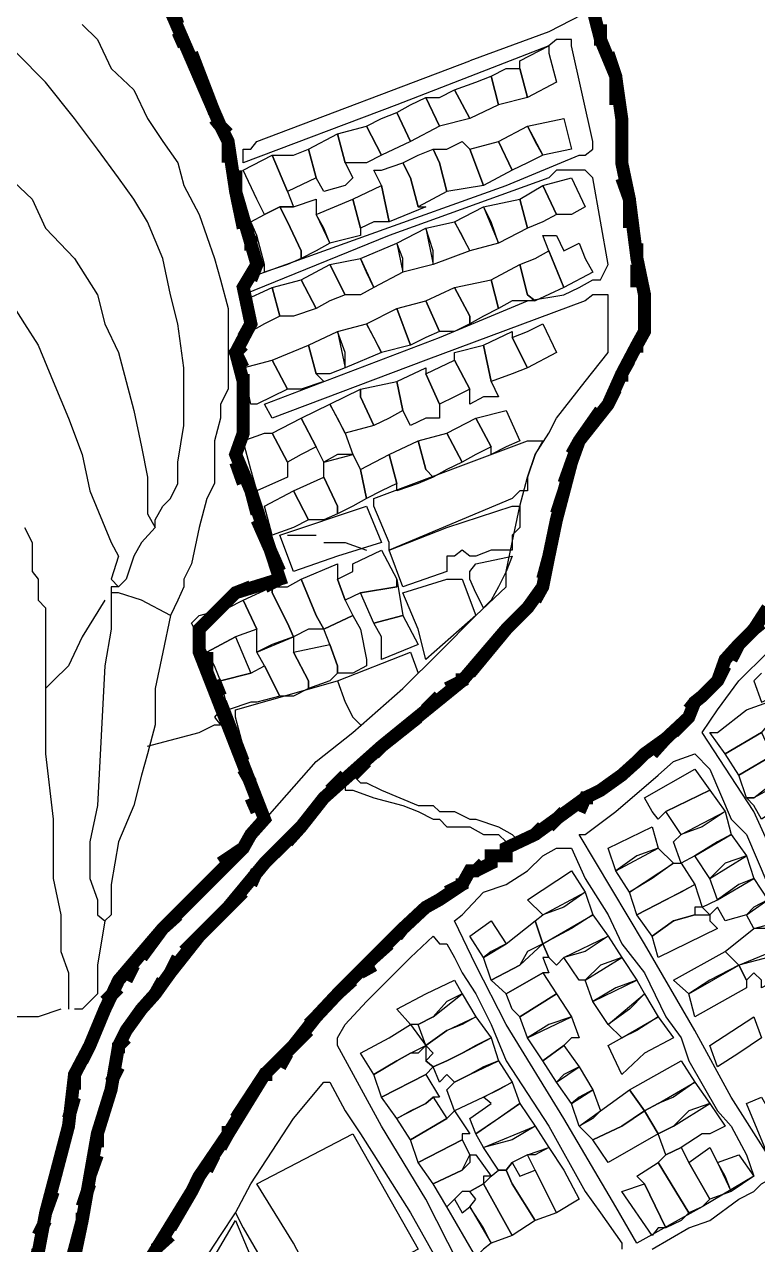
# Model space of a CAD drawing. Header units: millimetres. Extents: x -3588 to 75209, y -3737 to 38254.
# Drawn here: x 5809.5 to 5945.7, y 5231.1 to 5457.7 of the extents above; entities that cross this region are included whole.
import ezdxf

# ---------------------------------------------------------------- set-up
doc = ezdxf.new("R2010")
doc.units = ezdxf.units.MM
doc.layers.add('P', color=253, linetype='Continuous')

msp = doc.modelspace()

# ---------------------------------------------------------------- linework, layer by layer
at = {"layer": 'P'}
for points, const_width in [([(5810.944, 5223.448), (5813.473, 5236.987), (5817.714, 5253.087), (5818.834, 5262.673), (5821.667, 5268.05), (5824.483, 5274.82), (5827.028, 5280.181), (5835.222, 5289.783), (5845.944, 5300.506), (5850.169, 5304.747), (5851.594, 5307.275), (5854.122, 5310.108), (5841.991, 5341.155), (5841.991, 5345.396), (5848.761, 5352.166), (5856.955, 5354.71), (5851.594, 5371.082), (5848.761, 5377.851), (5850.169, 5381.804), (5850.169, 5391.407), (5848.761, 5396.768), (5851.594, 5402.129), (5850.169, 5408.899), (5852.714, 5413.14), (5848.761, 5426.695), (5847.353, 5436.009), (5845.944, 5438.826), (5831.269, 5472.705)], 2.417), ([(5810.944, 5223.448), (5813.473, 5236.987), (5817.714, 5253.087), (5818.834, 5262.673), (5821.667, 5268.05), (5824.483, 5274.82), (5827.028, 5280.181), (5835.222, 5289.783), (5845.944, 5300.506), (5850.169, 5304.747), (5851.594, 5307.275), (5854.122, 5310.108), (5841.991, 5341.155), (5841.991, 5345.396), (5848.761, 5352.166), (5856.955, 5354.71), (5851.594, 5371.082), (5848.761, 5377.851), (5850.169, 5381.804), (5850.169, 5391.407), (5848.761, 5396.768), (5851.594, 5402.129), (5850.169, 5408.899), (5852.714, 5413.14), (5848.761, 5426.695), (5847.353, 5436.009), (5845.944, 5438.826), (5831.269, 5472.705)], 1.2), ([(5838.038, 5457.742), (5836.63, 5461.695)], 2.417), ([(5915.096, 5460.559), (5916.521, 5454.909), (5919.337, 5448.14), (5920.458, 5440.234), (5920.458, 5432.056), (5921.882, 5425.27), (5923.29, 5414.26), (5924.699, 5407.49), (5924.699, 5403.537), (5924.699, 5400.721), (5923.29, 5398.176), (5920.458, 5392.815), (5917.929, 5387.166), (5912.568, 5380.396), (5911.143, 5376.443), (5909.735, 5371.082), (5908.327, 5365.721), (5906.918, 5358.935), (5905.782, 5353.286), (5902.966, 5349.349), (5899.013, 5345.396), (5890.819, 5335.794), (5875.871, 5323.647), (5865.133, 5314.061), (5860.908, 5308.699), (5854.122, 5301.914), (5847.353, 5293.736), (5841.991, 5288.375), (5836.63, 5281.589), (5833.797, 5277.636), (5831.269, 5274.82), (5828.436, 5270.867), (5827.028, 5268.05), (5825.62, 5259.856), (5823.075, 5251.662), (5820.258, 5235.578), (5817.714, 5223.448)], 2.417), ([(5915.096, 5460.559), (5916.521, 5454.909), (5919.337, 5448.14), (5920.458, 5440.234), (5920.458, 5432.056), (5921.882, 5425.27), (5923.29, 5414.26), (5924.699, 5407.49), (5924.699, 5403.537), (5924.699, 5400.721), (5923.29, 5398.176), (5920.458, 5392.815), (5917.929, 5387.166), (5912.568, 5380.396), (5911.143, 5376.443), (5909.735, 5371.082), (5908.327, 5365.721), (5906.918, 5358.935), (5905.782, 5353.286), (5902.966, 5349.349), (5899.013, 5345.396), (5890.819, 5335.794), (5875.871, 5323.647), (5865.133, 5314.061), (5860.908, 5308.699), (5854.122, 5301.914), (5847.353, 5293.736), (5841.991, 5288.375), (5836.63, 5281.589), (5833.797, 5277.636), (5831.269, 5274.82), (5828.436, 5270.867), (5827.028, 5268.05), (5825.62, 5259.856), (5823.075, 5251.662), (5820.258, 5235.578), (5817.714, 5223.448)], 1.2), ([(5916.521, 5457.742), (5916.521, 5454.909), (5916.521, 5453.789)], 2.417), ([(5839.159, 5453.789), (5838.038, 5456.334)], 2.417), ([(5844.808, 5441.37), (5840.583, 5452.381)], 2.417), ([(5917.929, 5452.381), (5919.337, 5448.14), (5919.337, 5442.779)], 2.417), ([(5847.353, 5437.417), (5845.944, 5438.826), (5844.808, 5440.234)], 2.417), ([(5920.458, 5440.234), (5920.458, 5437.417)], 2.417), ([(5847.353, 5432.056), (5847.353, 5436.009)], 2.417), ([(5920.458, 5434.585), (5920.458, 5432.056)], 2.417), ([(5850.169, 5419.909), (5848.761, 5426.695), (5848.761, 5430.648)], 2.417), ([(5920.458, 5429.223), (5921.882, 5425.27), (5921.882, 5419.909)], 2.417), ([(5851.594, 5415.684), (5851.594, 5418.501)], 2.417), ([(5923.29, 5417.093), (5923.29, 5414.26)], 2.417), ([(5851.594, 5410.323), (5852.714, 5413.14)], 2.417), ([(5923.29, 5413.14), (5923.29, 5408.899)], 2.417), ([(5850.169, 5399.585), (5851.594, 5402.129), (5850.169, 5408.899)], 2.417), ([(5924.699, 5407.49), (5924.699, 5403.537), (5924.699, 5400.721), (5923.29, 5398.176), (5923.29, 5396.768)], 2.417), ([(5850.169, 5393.935), (5848.761, 5396.768), (5850.169, 5398.176)], 2.417), ([(5921.882, 5395.36), (5920.458, 5392.815), (5920.458, 5391.407)], 2.417), ([(5850.169, 5389.998), (5850.169, 5391.407), (5850.169, 5392.815)], 2.417), ([(5919.337, 5389.998), (5917.929, 5387.166)], 2.417), ([(5848.761, 5377.851), (5850.169, 5381.804), (5850.169, 5387.166)], 2.417), ([(5916.521, 5386.045), (5912.568, 5380.396), (5911.143, 5377.851)], 2.417), ([(5850.169, 5372.49), (5848.761, 5376.443)], 2.417), ([(5911.143, 5376.443), (5909.735, 5372.49)], 2.417), ([(5852.714, 5366.841), (5851.594, 5371.082)], 2.417), ([(5909.735, 5371.082), (5908.327, 5366.841)], 2.417), ([(5856.955, 5356.118), (5852.714, 5365.721)], 2.417), ([(5908.327, 5365.721), (5906.918, 5358.935), (5905.782, 5354.71)], 2.417), ([(5848.761, 5352.166), (5851.594, 5353.286)], 2.417), ([(5854.122, 5353.286), (5856.955, 5354.71)], 2.417), ([(5905.782, 5353.286), (5904.374, 5350.757)], 2.417), ([(5841.991, 5342.563), (5841.991, 5345.396), (5847.353, 5350.757)], 2.417), ([(5829.845, 5223.448), (5840.583, 5240.94), (5841.991, 5243.772), (5847.353, 5251.662), (5854.122, 5262.673), (5859.483, 5268.05), (5863.724, 5273.411), (5867.677, 5277.636), (5874.447, 5284.422), (5879.808, 5289.783), (5884.049, 5293.736), (5886.594, 5295.144), (5890.819, 5297.961), (5892.243, 5300.506), (5893.363, 5300.506), (5896.196, 5301.914), (5896.196, 5303.322), (5899.013, 5303.322), (5899.013, 5304.747), (5904.374, 5307.275), (5913.688, 5314.061), (5916.521, 5315.469), (5920.458, 5318.286), (5923.29, 5320.83), (5924.699, 5322.239), (5928.651, 5325.071), (5932.892, 5329.024), (5934.013, 5331.841), (5935.421, 5332.961), (5938.254, 5335.794), (5939.662, 5339.747), (5942.207, 5342.563), (5943.615, 5343.972), (5945.023, 5345.396), (5947.568, 5349.349)], 2.417), ([(5829.845, 5223.448), (5840.583, 5240.94), (5841.991, 5243.772), (5847.353, 5251.662), (5854.122, 5262.673), (5859.483, 5268.05), (5863.724, 5273.411), (5867.677, 5277.636), (5874.447, 5284.422), (5879.808, 5289.783), (5884.049, 5293.736), (5886.594, 5295.144), (5890.819, 5297.961), (5892.243, 5300.506), (5893.363, 5300.506), (5896.196, 5301.914), (5896.196, 5303.322), (5899.013, 5303.322), (5899.013, 5304.747), (5904.374, 5307.275), (5913.688, 5314.061), (5916.521, 5315.469), (5920.458, 5318.286), (5923.29, 5320.83), (5924.699, 5322.239), (5928.651, 5325.071), (5932.892, 5329.024), (5934.013, 5331.841), (5935.421, 5332.961), (5938.254, 5335.794), (5939.662, 5339.747), (5942.207, 5342.563), (5943.615, 5343.972), (5945.023, 5345.396), (5947.568, 5349.349)], 1.2), ([(5902.966, 5349.349), (5900.133, 5346.516)], 2.417), ([(5943.615, 5343.972), (5945.023, 5345.396), (5946.432, 5346.516)], 2.417), ([(5899.013, 5345.396), (5892.243, 5337.202)], 2.417), ([(5940.782, 5339.747), (5942.207, 5342.563)], 2.417), ([(5843.4, 5337.202), (5843.4, 5341.155)], 2.417), ([(5890.819, 5337.202), (5890.819, 5335.794), (5888.002, 5334.385)], 2.417), ([(5932.892, 5330.432), (5934.013, 5331.841), (5935.421, 5332.961), (5938.254, 5335.794), (5939.662, 5338.61)], 2.417), ([(5845.944, 5332.961), (5844.808, 5335.794)], 2.417), ([(5886.594, 5332.961), (5884.049, 5330.432)], 2.417), ([(5850.169, 5320.83), (5845.944, 5331.841)], 2.417), ([(5882.641, 5329.024), (5875.871, 5323.647), (5874.447, 5322.239)], 2.417), ([(5930.06, 5326.191), (5932.892, 5329.024)], 2.417), ([(5926.107, 5322.239), (5928.651, 5325.071)], 2.417), ([(5916.521, 5315.469), (5920.458, 5318.286), (5923.29, 5320.83), (5924.699, 5322.239)], 2.417), ([(5851.594, 5316.877), (5850.169, 5319.422)], 2.417), ([(5873.039, 5320.83), (5870.494, 5318.286)], 2.417), ([(5869.086, 5318.286), (5866.269, 5315.469)], 2.417), ([(5852.714, 5311.516), (5851.594, 5314.061)], 2.417), ([(5865.133, 5314.061), (5860.908, 5308.699), (5858.363, 5305.867)], 2.417), ([(5912.568, 5311.516), (5913.688, 5314.061), (5915.096, 5314.061)], 2.417), ([(5845.944, 5301.914), (5850.169, 5304.747), (5851.594, 5307.275), (5854.122, 5310.108)], 2.417), ([(5906.918, 5308.699), (5909.735, 5311.516)], 2.417), ([(5896.196, 5303.322), (5899.013, 5303.322), (5899.013, 5304.747), (5904.374, 5307.275), (5905.782, 5308.699)], 2.417), ([(5856.955, 5304.747), (5854.122, 5301.914)], 2.417), ([(5843.4, 5297.961), (5845.944, 5300.506)], 2.417), ([(5852.714, 5300.506), (5851.594, 5297.961)], 2.417), ([(5892.243, 5300.506), (5893.363, 5300.506), (5894.772, 5301.914)], 2.417), ([(5888.002, 5296.553), (5890.819, 5297.961), (5890.819, 5299.097)], 2.417), ([(5839.159, 5293.736), (5841.991, 5296.553)], 2.417), ([(5850.169, 5296.553), (5847.353, 5293.736), (5843.4, 5289.783)], 2.417), ([(5878.688, 5288.375), (5879.808, 5289.783), (5884.049, 5293.736), (5886.594, 5295.144)], 2.417), ([(5831.269, 5284.422), (5835.222, 5289.783), (5838.038, 5292.312)], 2.417), ([(5841.991, 5288.375), (5839.159, 5285.542)], 2.417), ([(5874.447, 5284.422), (5877.28, 5286.95)], 2.417), ([(5828.436, 5280.181), (5829.845, 5282.997)], 2.417), ([(5838.038, 5284.422), (5836.63, 5281.589)], 2.417), ([(5871.918, 5281.589), (5874.447, 5282.997)], 2.417), ([(5835.222, 5280.181), (5833.797, 5277.636), (5831.269, 5274.82), (5828.436, 5270.867)], 2.417), ([(5862.316, 5271.987), (5863.724, 5273.411), (5867.677, 5277.636), (5870.494, 5280.181)], 2.417), ([(5824.483, 5276.228), (5827.028, 5278.772)], 2.417), ([(5820.258, 5265.217), (5821.667, 5268.05), (5824.483, 5274.82)], 2.417), ([(5828.436, 5269.458), (5827.028, 5268.05), (5827.028, 5266.626)], 2.417), ([(5859.483, 5268.05), (5862.316, 5270.867)], 2.417), ([(5856.955, 5264.097), (5858.363, 5266.626)], 2.417), ([(5818.834, 5259.856), (5818.834, 5262.673)], 2.417), ([(5827.028, 5264.097), (5825.62, 5261.264)], 2.417), ([(5848.761, 5254.495), (5854.122, 5262.673), (5855.547, 5262.673)], 2.417), ([(5825.62, 5259.856), (5823.075, 5251.662), (5823.075, 5249.134)], 2.417), ([(5817.714, 5254.495), (5818.834, 5258.448)], 2.417), ([(5814.897, 5242.348), (5817.714, 5253.087)], 2.417), ([(5845.944, 5249.134), (5847.353, 5251.662), (5847.353, 5253.087)], 2.417), ([(5823.075, 5247.725), (5821.667, 5243.772)], 2.417), ([(5843.4, 5244.893), (5844.808, 5247.725)], 2.417), ([(5821.667, 5242.348), (5820.258, 5238.123)], 2.417), ([(5836.63, 5234.17), (5840.583, 5240.94), (5841.991, 5243.772)], 2.417), ([(5813.473, 5236.987), (5814.897, 5240.94)], 2.417), ([(5812.064, 5232.762), (5813.473, 5235.578)], 2.417), ([(5820.258, 5236.987), (5820.258, 5235.578), (5817.714, 5225.976)], 2.417), ([(5833.797, 5230.217), (5836.63, 5232.762)], 2.417), ([(5809.52, 5220.615), (5810.944, 5223.448), (5812.064, 5230.217)], 2.417)]:
    msp.add_lwpolyline(points, dxfattribs=dict(at, const_width=const_width))
for points in [[(5915.096, 5460.559), (5906.918, 5456.334), (5892.243, 5450.972)], [(5817.714, 5223.448), (5820.258, 5235.578), (5823.075, 5251.662), (5825.62, 5259.856), (5827.028, 5268.05), (5828.436, 5270.867), (5831.269, 5274.82), (5833.797, 5277.636), (5836.63, 5281.589), (5841.991, 5288.375), (5847.353, 5293.736), (5858.363, 5305.867), (5865.133, 5314.061), (5869.086, 5316.877), (5870.494, 5318.286), (5875.871, 5323.647), (5884.049, 5330.432), (5890.819, 5335.794), (5894.772, 5341.155), (5899.013, 5345.396), (5901.557, 5346.516), (5902.966, 5349.349), (5904.374, 5350.757), (5905.782, 5353.286), (5905.782, 5356.118), (5906.918, 5358.935), (5908.327, 5365.721), (5909.735, 5371.082), (5911.143, 5376.443), (5912.568, 5380.396), (5915.096, 5384.621), (5917.929, 5387.166), (5919.337, 5389.998), (5920.458, 5392.815), (5921.882, 5395.36), (5923.29, 5398.176), (5924.699, 5400.721), (5924.699, 5403.537), (5924.699, 5407.49), (5923.29, 5414.26), (5921.882, 5425.27), (5920.458, 5432.056), (5920.458, 5440.234), (5919.337, 5448.14), (5917.929, 5452.381), (5916.521, 5457.742)], [(5820.258, 5457.742), (5823.075, 5454.909), (5825.62, 5449.548), (5829.845, 5445.595), (5832.389, 5440.234), (5835.222, 5436.009), (5838.038, 5432.056), (5839.159, 5427.815), (5841.991, 5422.454), (5844.808, 5414.26), (5845.944, 5410.323), (5847.353, 5404.946), (5847.353, 5399.585), (5847.353, 5395.36), (5847.353, 5389.998), (5845.944, 5387.166), (5845.944, 5384.621), (5844.808, 5380.396), (5844.808, 5376.443), (5844.808, 5372.49), (5843.4, 5369.674), (5841.991, 5364.296), (5840.583, 5357.527), (5839.159, 5354.71), (5839.159, 5353.286), (5838.038, 5350.757), (5836.63, 5347.925)], [(5810.944, 5223.448), (5813.473, 5236.987), (5817.714, 5253.087), (5818.834, 5262.673), (5821.667, 5268.05), (5824.483, 5274.82), (5827.028, 5280.181), (5835.222, 5289.783), (5845.944, 5300.506), (5855.547, 5311.516), (5863.724, 5320.83), (5870.494, 5326.191), (5879.808, 5334.385), (5886.594, 5341.155), (5893.363, 5347.925), (5899.013, 5353.286), (5899.013, 5356.118), (5900.133, 5361.48), (5901.557, 5368.249), (5902.966, 5373.61), (5904.374, 5377.851), (5906.918, 5381.804), (5908.327, 5384.621), (5913.688, 5391.407), (5917.929, 5396.768), (5917.929, 5402.129), (5917.929, 5406.37), (5917.929, 5407.49), (5916.521, 5407.49), (5915.096, 5407.49), (5913.688, 5406.37), (5884.049, 5395.36), (5855.547, 5384.621), (5854.122, 5387.166), (5886.594, 5399.585), (5902.966, 5406.37), (5909.735, 5407.49), (5912.568, 5408.899), (5915.096, 5410.323), (5916.521, 5410.323), (5917.929, 5413.14), (5915.096, 5429.223), (5913.688, 5430.648), (5912.568, 5430.648), (5911.143, 5430.648), (5908.327, 5430.648), (5906.918, 5429.223), (5877.28, 5418.501), (5850.169, 5407.49), (5850.169, 5410.323), (5873.039, 5418.501), (5899.013, 5427.815), (5912.568, 5433.464), (5913.688, 5433.464), (5915.096, 5434.585), (5915.096, 5436.009), (5911.143, 5453.789), (5911.143, 5454.909), (5908.327, 5454.909), (5906.918, 5453.789), (5878.688, 5442.779), (5850.169, 5432.056), (5850.169, 5434.585), (5851.594, 5434.585), (5852.714, 5436.009), (5892.243, 5450.972)], [(5901.557, 5450.972), (5906.918, 5453.789), (5906.918, 5452.381), (5908.327, 5447.02), (5902.966, 5444.187), (5901.557, 5449.548), (5901.557, 5450.972)], [(5833.797, 5364.296), (5833.797, 5365.721), (5835.222, 5368.249), (5836.63, 5369.674), (5838.038, 5372.49), (5838.038, 5376.443), (5839.159, 5383.213), (5839.159, 5386.045), (5839.159, 5389.998), (5839.159, 5393.935), (5838.038, 5402.129), (5836.63, 5407.49), (5835.222, 5414.26), (5832.389, 5421.045), (5829.845, 5425.27), (5827.028, 5429.223), (5823.075, 5434.585), (5818.834, 5440.234), (5813.473, 5447.02), (5808.112, 5452.381)], [(5899.013, 5449.548), (5901.557, 5449.548), (5902.966, 5444.187), (5897.604, 5442.779), (5896.196, 5448.14), (5899.013, 5449.548)], [(5893.363, 5447.02), (5896.196, 5448.14), (5897.604, 5442.779), (5892.243, 5440.234), (5889.41, 5445.595), (5893.363, 5447.02)], [(5886.594, 5444.187), (5889.41, 5445.595), (5892.243, 5440.234), (5886.594, 5438.826), (5884.049, 5444.187), (5886.594, 5444.187)], [(5881.232, 5442.779), (5884.049, 5444.187), (5886.594, 5438.826), (5881.232, 5436.009), (5878.688, 5441.37), (5881.232, 5442.779)], [(5875.871, 5440.234), (5878.688, 5441.37), (5881.232, 5436.009), (5875.871, 5433.464), (5873.039, 5438.826), (5875.871, 5440.234)], [(5904.374, 5436.009), (5902.966, 5438.826), (5909.735, 5440.234), (5911.143, 5434.585), (5905.782, 5433.464), (5904.374, 5436.009)], [(5873.039, 5432.056), (5869.086, 5432.056), (5867.677, 5437.417), (5873.039, 5438.826), (5875.871, 5433.464), (5873.039, 5432.056)], [(5902.966, 5432.056), (5900.133, 5430.648), (5897.604, 5436.009), (5902.966, 5438.826), (5905.782, 5433.464), (5902.966, 5432.056)], [(5863.724, 5429.223), (5862.316, 5434.585), (5867.677, 5437.417), (5869.086, 5432.056), (5870.494, 5429.223), (5869.086, 5427.815), (5865.133, 5426.695), (5863.724, 5429.223)], [(5886.594, 5432.056), (5885.457, 5434.585), (5888.002, 5434.585), (5890.819, 5436.009), (5892.243, 5434.585), (5894.772, 5427.815), (5888.002, 5426.695), (5886.594, 5432.056)], [(5894.772, 5427.815), (5892.243, 5434.585), (5897.604, 5436.009), (5900.133, 5430.648), (5894.772, 5427.815)], [(5852.714, 5425.27), (5850.169, 5430.648), (5855.547, 5433.464), (5858.363, 5426.695), (5859.483, 5423.862), (5856.955, 5423.862), (5854.122, 5422.454), (5852.714, 5425.27)], [(5859.483, 5433.464), (5862.316, 5434.585), (5863.724, 5429.223), (5858.363, 5426.695), (5855.547, 5433.464), (5859.483, 5433.464)], [(5886.594, 5432.056), (5888.002, 5426.695), (5882.641, 5423.862), (5881.232, 5429.223), (5879.808, 5432.056), (5882.641, 5433.464), (5885.457, 5434.585), (5886.594, 5432.056)], [(5875.871, 5427.815), (5874.447, 5430.648), (5875.871, 5430.648), (5879.808, 5432.056), (5881.232, 5429.223), (5882.641, 5423.862), (5884.049, 5423.862), (5877.28, 5421.045), (5875.871, 5427.815)], [(5805.295, 5430.648), (5810.944, 5425.27), (5813.473, 5419.909), (5818.834, 5414.26), (5823.075, 5407.49), (5824.483, 5402.129), (5827.028, 5396.768), (5829.845, 5386.045), (5831.269, 5379.26), (5832.389, 5373.61), (5832.389, 5369.674), (5832.389, 5366.841), (5833.797, 5364.296)], [(5911.143, 5422.454), (5908.327, 5422.454), (5905.782, 5427.815), (5911.143, 5429.223), (5913.688, 5423.862), (5911.143, 5422.454)], [(5874.447, 5421.045), (5871.918, 5419.909), (5870.494, 5425.27), (5875.871, 5427.815), (5877.28, 5421.045), (5874.447, 5421.045)], [(5905.782, 5421.045), (5902.966, 5419.909), (5901.557, 5425.27), (5905.782, 5427.815), (5908.327, 5422.454), (5905.782, 5421.045)], [(5863.724, 5415.684), (5860.908, 5414.26), (5860.908, 5415.684), (5858.363, 5421.045), (5856.955, 5423.862), (5859.483, 5423.862), (5863.724, 5425.27), (5863.724, 5422.454), (5866.269, 5417.093), (5863.724, 5415.684)], [(5865.133, 5419.909), (5863.724, 5422.454), (5870.494, 5425.27), (5871.918, 5419.909), (5871.918, 5418.501), (5866.269, 5417.093), (5865.133, 5419.909)], [(5896.196, 5421.045), (5894.772, 5423.862), (5901.557, 5425.27), (5902.966, 5419.909), (5897.604, 5417.093), (5896.196, 5421.045)], [(5858.363, 5413.14), (5854.122, 5411.731), (5854.122, 5413.14), (5852.714, 5418.501), (5851.594, 5421.045), (5854.122, 5422.454), (5856.955, 5423.862), (5858.363, 5421.045), (5860.908, 5415.684), (5860.908, 5414.26), (5858.363, 5413.14)], [(5890.819, 5418.501), (5889.41, 5421.045), (5894.772, 5423.862), (5897.604, 5417.093), (5892.243, 5415.684), (5890.819, 5418.501)], [(5797.389, 5419.909), (5805.295, 5408.899), (5809.52, 5402.129), (5812.064, 5398.176), (5814.897, 5391.407), (5817.714, 5384.621), (5820.258, 5377.851), (5821.667, 5371.082), (5825.62, 5361.48), (5827.028, 5358.935), (5825.62, 5354.71), (5827.028, 5353.286)], [(5879.808, 5414.26), (5878.688, 5417.093), (5884.049, 5419.909), (5885.457, 5413.14), (5879.808, 5411.731), (5879.808, 5414.26)], [(5885.457, 5415.684), (5884.049, 5419.909), (5889.41, 5421.045), (5892.243, 5415.684), (5885.457, 5413.14), (5885.457, 5415.684)], [(5913.688, 5414.26), (5915.096, 5411.731), (5909.735, 5408.899), (5906.918, 5415.684), (5905.782, 5418.501), (5908.327, 5418.501), (5909.735, 5415.684), (5912.568, 5417.093), (5913.688, 5414.26)], [(5873.039, 5411.731), (5871.918, 5414.26), (5878.688, 5417.093), (5879.808, 5411.731), (5874.447, 5408.899), (5873.039, 5411.731)], [(5904.374, 5414.26), (5906.918, 5415.684), (5909.735, 5408.899), (5904.374, 5406.37), (5902.966, 5407.49), (5901.557, 5413.14), (5904.374, 5414.26)], [(5866.269, 5406.37), (5863.724, 5404.946), (5860.908, 5410.323), (5866.269, 5413.14), (5869.086, 5407.49), (5866.269, 5406.37)], [(5871.918, 5407.49), (5869.086, 5407.49), (5866.269, 5413.14), (5871.918, 5414.26), (5874.447, 5408.899), (5871.918, 5407.49)], [(5900.133, 5406.37), (5897.604, 5404.946), (5896.196, 5410.323), (5901.557, 5413.14), (5902.966, 5407.49), (5904.374, 5406.37), (5900.133, 5406.37)], [(5854.122, 5402.129), (5851.594, 5400.721), (5850.169, 5406.37), (5855.547, 5408.899), (5856.955, 5403.537), (5854.122, 5402.129)], [(5859.483, 5403.537), (5856.955, 5403.537), (5855.547, 5408.899), (5860.908, 5410.323), (5863.724, 5404.946), (5859.483, 5403.537)], [(5889.41, 5400.721), (5886.594, 5400.721), (5884.049, 5406.37), (5889.41, 5408.899), (5892.243, 5403.537), (5892.243, 5402.129), (5889.41, 5400.721)], [(5894.772, 5403.537), (5892.243, 5402.129), (5892.243, 5403.537), (5889.41, 5408.899), (5896.196, 5410.323), (5897.604, 5404.946), (5894.772, 5403.537)], [(5884.049, 5399.585), (5881.232, 5398.176), (5878.688, 5404.946), (5884.049, 5406.37), (5886.594, 5400.721), (5884.049, 5399.585)], [(5874.447, 5399.585), (5873.039, 5402.129), (5878.688, 5404.946), (5881.232, 5398.176), (5875.871, 5396.768), (5874.447, 5399.585)], [(5869.086, 5396.768), (5867.677, 5400.721), (5873.039, 5402.129), (5875.871, 5396.768), (5869.086, 5393.935), (5869.086, 5396.768)], [(5902.966, 5400.721), (5905.782, 5402.129), (5908.327, 5396.768), (5902.966, 5393.935), (5900.133, 5399.585), (5902.966, 5400.721)], [(5866.269, 5392.815), (5863.724, 5392.815), (5862.316, 5398.176), (5867.677, 5400.721), (5869.086, 5393.935), (5866.269, 5392.815)], [(5900.133, 5392.815), (5896.196, 5391.407), (5894.772, 5398.176), (5900.133, 5400.721), (5900.133, 5399.585), (5902.966, 5393.935), (5900.133, 5392.815)], [(5860.908, 5389.998), (5858.363, 5389.998), (5855.547, 5395.36), (5862.316, 5398.176), (5863.724, 5392.815), (5865.133, 5391.407), (5860.908, 5389.998)], [(5894.772, 5388.574), (5892.243, 5387.166), (5892.243, 5389.998), (5889.41, 5395.36), (5889.41, 5396.768), (5894.772, 5398.176), (5896.196, 5391.407), (5897.604, 5388.574), (5894.772, 5388.574)], [(5851.594, 5387.166), (5850.169, 5393.935), (5855.547, 5395.36), (5858.363, 5389.998), (5852.714, 5387.166), (5851.594, 5387.166)], [(5889.41, 5388.574), (5886.594, 5387.166), (5884.049, 5392.815), (5889.41, 5395.36), (5892.243, 5389.998), (5889.41, 5388.574)], [(5884.049, 5384.621), (5881.232, 5383.213), (5879.808, 5386.045), (5878.688, 5391.407), (5884.049, 5393.935), (5884.049, 5392.815), (5886.594, 5387.166), (5886.594, 5384.621), (5884.049, 5384.621)], [(5877.28, 5384.621), (5874.447, 5383.213), (5871.918, 5388.574), (5871.918, 5389.998), (5878.688, 5391.407), (5879.808, 5386.045), (5877.28, 5384.621)], [(5867.677, 5384.621), (5866.269, 5387.166), (5871.918, 5389.998), (5871.918, 5388.574), (5874.447, 5383.213), (5869.086, 5381.804), (5867.677, 5384.621)], [(5867.677, 5377.851), (5865.133, 5376.443), (5863.724, 5379.26), (5860.908, 5384.621), (5866.269, 5387.166), (5869.086, 5381.804), (5870.494, 5377.851), (5867.677, 5377.851)], [(5899.013, 5379.26), (5896.196, 5377.851), (5896.196, 5379.26), (5893.363, 5384.621), (5899.013, 5386.045), (5901.557, 5380.396), (5899.013, 5379.26)], [(5860.908, 5377.851), (5858.363, 5376.443), (5855.547, 5381.804), (5860.908, 5384.621), (5863.724, 5379.26), (5860.908, 5377.851)], [(5893.363, 5377.851), (5890.819, 5376.443), (5888.002, 5381.804), (5893.363, 5384.621), (5896.196, 5379.26), (5893.363, 5377.851)], [(5858.363, 5376.443), (5858.363, 5373.61), (5852.714, 5371.082), (5851.594, 5375.035), (5850.169, 5380.396), (5854.122, 5381.804), (5855.547, 5381.804), (5858.363, 5376.443)], [(5888.002, 5375.035), (5885.457, 5373.61), (5884.049, 5375.035), (5882.641, 5380.396), (5888.002, 5381.804), (5890.819, 5376.443), (5888.002, 5375.035)], [(5901.557, 5371.082), (5900.133, 5369.674), (5877.28, 5360.071), (5877.28, 5361.48), (5874.447, 5368.249), (5874.447, 5369.674), (5902.966, 5380.396), (5905.782, 5380.396), (5904.374, 5377.851), (5902.966, 5373.61), (5902.966, 5371.082), (5901.557, 5371.082)], [(5882.641, 5372.49), (5878.688, 5371.082), (5878.688, 5372.49), (5877.28, 5377.851), (5882.641, 5380.396), (5884.049, 5375.035), (5885.457, 5373.61), (5882.641, 5372.49)], [(5870.494, 5368.249), (5867.677, 5366.841), (5867.677, 5368.249), (5865.133, 5373.61), (5865.133, 5376.443), (5870.494, 5377.851), (5871.918, 5375.035), (5873.039, 5369.674), (5870.494, 5368.249)], [(5875.871, 5371.082), (5873.039, 5369.674), (5871.918, 5375.035), (5877.28, 5377.851), (5878.688, 5372.49), (5875.871, 5371.082)], [(5865.133, 5365.721), (5862.316, 5365.721), (5859.483, 5371.082), (5865.133, 5373.61), (5867.677, 5368.249), (5867.677, 5366.841), (5865.133, 5365.721)], [(5859.483, 5364.296), (5855.547, 5362.888), (5854.122, 5368.249), (5859.483, 5371.082), (5862.316, 5365.721), (5859.483, 5364.296)], [(5867.677, 5358.935), (5859.483, 5356.118), (5856.955, 5362.888), (5873.039, 5368.249), (5875.871, 5361.48), (5867.677, 5358.935)], [(5896.196, 5360.071), (5893.363, 5358.935), (5892.243, 5358.935), (5890.819, 5360.071), (5889.41, 5358.935), (5888.002, 5358.935), (5888.002, 5357.527), (5888.002, 5356.118), (5879.808, 5353.286), (5877.28, 5360.071), (5888.002, 5364.296), (5900.133, 5368.249), (5901.557, 5368.249), (5901.557, 5366.841), (5901.557, 5364.296), (5900.133, 5362.888), (5900.133, 5360.071), (5896.196, 5360.071)], [(5809.52, 5364.296), (5810.944, 5361.48), (5810.944, 5360.071), (5810.944, 5358.935), (5810.944, 5357.527), (5810.944, 5356.118), (5812.064, 5354.71), (5812.064, 5353.286), (5812.064, 5350.757), (5813.473, 5349.349), (5813.473, 5347.925), (5813.473, 5346.516), (5813.473, 5343.972), (5813.473, 5342.563), (5813.473, 5341.155), (5813.473, 5338.61), (5813.473, 5337.202), (5813.473, 5335.794), (5813.473, 5334.385)], [(5833.797, 5364.296), (5831.269, 5361.48), (5829.845, 5358.935), (5828.436, 5354.71), (5827.028, 5353.286)], [(5858.363, 5362.888), (5860.908, 5362.888), (5863.724, 5362.888)], [(5865.133, 5361.48), (5866.269, 5361.48), (5869.086, 5361.48), (5873.039, 5360.071)], [(5870.494, 5356.118), (5870.494, 5357.527), (5875.871, 5360.071), (5878.688, 5354.71), (5878.688, 5353.286), (5871.918, 5352.166), (5869.086, 5350.757), (5867.677, 5354.71), (5870.494, 5356.118)], [(5893.363, 5352.166), (5892.243, 5354.71), (5892.243, 5356.118), (5893.363, 5357.527), (5900.133, 5358.935), (5899.013, 5356.118), (5897.604, 5353.286), (5896.196, 5350.757), (5894.772, 5349.349), (5893.363, 5352.166)], [(5863.724, 5347.925), (5860.908, 5354.71), (5867.677, 5357.527), (5867.677, 5356.118), (5867.677, 5354.71), (5869.086, 5350.757), (5870.494, 5347.925), (5865.133, 5345.396), (5863.724, 5347.925)], [(5862.316, 5345.396), (5859.483, 5343.972), (5858.363, 5346.516), (5855.547, 5352.166), (5855.547, 5353.286), (5858.363, 5353.286), (5860.908, 5354.71), (5863.724, 5347.925), (5865.133, 5345.396), (5862.316, 5345.396)], [(5878.688, 5354.71), (5879.808, 5347.925), (5874.447, 5346.516), (5871.918, 5352.166), (5878.688, 5353.286), (5878.688, 5354.71)], [(5882.641, 5345.396), (5879.808, 5352.166), (5888.002, 5354.71), (5889.41, 5354.71), (5890.819, 5354.71), (5893.363, 5347.925), (5884.049, 5339.747), (5882.641, 5345.396)], [(5825.62, 5352.166), (5825.62, 5345.396), (5824.483, 5338.61), (5823.075, 5312.636), (5821.667, 5305.867), (5821.667, 5299.097), (5823.075, 5295.144), (5823.075, 5292.312), (5824.483, 5291.191)], [(5827.028, 5353.286), (5825.62, 5353.286), (5825.62, 5352.166)], [(5836.63, 5347.925), (5831.269, 5350.757), (5827.028, 5352.166), (5825.62, 5352.166)], [(5855.547, 5342.563), (5852.714, 5341.155), (5852.714, 5343.972), (5852.714, 5345.396), (5850.169, 5350.757), (5855.547, 5353.286), (5855.547, 5352.166), (5858.363, 5346.516), (5859.483, 5343.972), (5855.547, 5342.563)], [(5824.483, 5350.757), (5820.258, 5343.972), (5817.714, 5338.61), (5814.897, 5335.794), (5813.473, 5334.385)], [(5841.991, 5347.925), (5847.353, 5349.349), (5850.169, 5350.757), (5852.714, 5345.396), (5848.761, 5343.972), (5843.4, 5341.155), (5840.583, 5346.516), (5841.991, 5347.925)], [(5947.568, 5349.349), (5945.023, 5345.396), (5943.615, 5343.972)], [(5836.63, 5347.925), (5835.222, 5341.155), (5833.797, 5334.385), (5833.797, 5327.6), (5832.389, 5322.239), (5831.269, 5318.286), (5829.845, 5312.636), (5827.028, 5305.867), (5825.62, 5297.961), (5825.62, 5292.312), (5824.483, 5291.191)], [(5870.494, 5337.202), (5867.677, 5337.202), (5867.677, 5338.61), (5866.269, 5342.563), (5865.133, 5345.396), (5870.494, 5347.925), (5871.918, 5345.396), (5873.039, 5339.747), (5873.039, 5338.61), (5870.494, 5337.202)], [(5875.871, 5343.972), (5874.447, 5346.516), (5879.808, 5347.925), (5882.641, 5342.563), (5875.871, 5339.747), (5875.871, 5343.972)], [(5844.808, 5338.61), (5843.4, 5341.155), (5848.761, 5343.972), (5851.594, 5337.202), (5845.944, 5335.794), (5844.808, 5338.61)], [(5859.483, 5332.961), (5856.955, 5332.961), (5854.122, 5338.61), (5852.714, 5341.155), (5859.483, 5343.972), (5859.483, 5341.155), (5862.316, 5335.794), (5862.316, 5334.385), (5859.483, 5332.961)], [(5866.269, 5335.794), (5862.316, 5334.385), (5862.316, 5335.794), (5859.483, 5341.155), (5866.269, 5342.563), (5867.677, 5338.61), (5867.677, 5337.202), (5866.269, 5335.794)], [(5943.615, 5343.972), (5942.207, 5342.563), (5939.662, 5339.747)], [(5841.991, 5341.155), (5845.944, 5330.432), (5844.808, 5329.024), (5845.944, 5327.6)], [(5867.677, 5335.794), (5881.232, 5341.155), (5882.641, 5337.202)], [(5951.793, 5296.553), (5945.023, 5311.516), (5935.421, 5326.191), (5938.254, 5330.432), (5942.207, 5335.794), (5947.568, 5341.155)], [(5847.353, 5330.432), (5845.944, 5335.794), (5851.594, 5337.202), (5854.122, 5338.61), (5856.955, 5332.961), (5852.714, 5331.841), (5851.594, 5331.841), (5847.353, 5330.432)], [(5939.662, 5339.747), (5938.254, 5335.794), (5935.421, 5332.961)], [(5854.122, 5310.108), (5851.594, 5318.286), (5850.169, 5323.647), (5848.761, 5329.024), (5848.761, 5330.432), (5867.677, 5335.794)], [(5867.677, 5335.794), (5869.086, 5331.841), (5870.494, 5329.024), (5871.918, 5327.6)], [(5946.432, 5337.202), (5945.023, 5335.794), (5946.432, 5331.841), (5948.976, 5332.961)], [(5813.473, 5334.385), (5813.473, 5332.961), (5813.473, 5331.841), (5813.473, 5322.239), (5814.897, 5310.108), (5814.897, 5299.097), (5816.305, 5292.312), (5816.305, 5285.542), (5817.714, 5281.589), (5817.714, 5277.636), (5817.714, 5276.228), (5817.714, 5274.82)], [(5935.421, 5332.961), (5934.013, 5331.841), (5932.892, 5329.024), (5928.651, 5325.071), (5924.699, 5322.239)], [(5947.568, 5327.6), (5946.432, 5326.191), (5939.662, 5322.239), (5936.845, 5326.191), (5938.254, 5326.191), (5943.615, 5330.432), (5947.568, 5331.841), (5948.976, 5327.6), (5947.568, 5327.6)], [(5845.944, 5327.6), (5847.353, 5329.024), (5848.761, 5323.647), (5850.169, 5318.286), (5852.714, 5312.636), (5854.122, 5310.108)], [(5832.389, 5323.647), (5841.991, 5326.191), (5844.808, 5327.6), (5845.944, 5327.6)], [(5951.793, 5325.071), (5951.793, 5323.647), (5948.976, 5322.239), (5942.207, 5318.286), (5939.662, 5322.239), (5946.432, 5326.191), (5947.568, 5323.647), (5950.385, 5326.191), (5951.793, 5325.071)], [(5924.699, 5322.239), (5923.29, 5320.83), (5920.458, 5318.286), (5916.521, 5315.469)], [(5930.06, 5320.83), (5934.013, 5322.239), (5936.845, 5319.422), (5940.782, 5310.108), (5943.615, 5307.275), (5947.568, 5297.961)], [(5947.568, 5315.469), (5945.023, 5314.061), (5943.615, 5314.061), (5942.207, 5318.286), (5948.976, 5322.239), (5950.385, 5318.286), (5947.568, 5315.469)], [(5947.568, 5247.725), (5940.782, 5258.448), (5934.013, 5270.867), (5924.699, 5286.95), (5912.568, 5307.275), (5913.688, 5307.275), (5919.337, 5311.516), (5927.243, 5318.286), (5930.06, 5320.83)], [(5870.494, 5318.286), (5871.918, 5316.877), (5873.039, 5316.877), (5875.871, 5315.469), (5882.641, 5312.636), (5885.457, 5312.636), (5886.594, 5311.516), (5889.41, 5311.516), (5892.243, 5310.108), (5893.363, 5310.108), (5897.604, 5308.699), (5900.133, 5307.275), (5901.557, 5305.867)], [(5926.107, 5311.516), (5924.699, 5314.061), (5934.013, 5319.422), (5936.845, 5315.469), (5928.651, 5311.516), (5927.243, 5310.108), (5926.107, 5311.516)], [(5950.385, 5312.636), (5946.432, 5310.108), (5945.023, 5312.636), (5943.615, 5314.061), (5945.023, 5314.061), (5950.385, 5318.286), (5951.793, 5318.286), (5954.337, 5315.469), (5950.385, 5312.636)], [(5869.086, 5316.877), (5869.086, 5315.469), (5870.494, 5315.469), (5874.447, 5314.061), (5879.808, 5312.636), (5882.641, 5311.516), (5885.457, 5310.108), (5886.594, 5310.108), (5888.002, 5308.699), (5892.243, 5308.699), (5894.772, 5307.275), (5897.604, 5307.275), (5899.013, 5305.867), (5900.133, 5304.747)], [(5916.521, 5315.469), (5913.688, 5314.061), (5904.374, 5307.275), (5899.013, 5304.747), (5899.013, 5303.322)], [(5917.929, 5315.469), (5916.521, 5315.469)], [(5935.421, 5308.699), (5931.468, 5307.275), (5928.651, 5311.516), (5936.845, 5315.469), (5939.662, 5311.516), (5935.421, 5308.699)], [(5938.254, 5305.867), (5934.013, 5303.322), (5931.468, 5301.914), (5930.06, 5305.867), (5931.468, 5307.275), (5939.662, 5311.516), (5940.782, 5307.275), (5938.254, 5305.867)], [(5923.29, 5303.322), (5919.337, 5300.506), (5917.929, 5304.747), (5926.107, 5308.699), (5927.243, 5304.747), (5923.29, 5303.322)], [(5939.662, 5301.914), (5936.845, 5299.097), (5934.013, 5303.322), (5940.782, 5307.275), (5943.615, 5303.322), (5939.662, 5301.914)], [(5905.782, 5303.322), (5908.327, 5304.747), (5909.735, 5304.747), (5911.143, 5304.747), (5913.688, 5299.097), (5917.929, 5292.312), (5920.458, 5286.95), (5924.699, 5281.589), (5928.651, 5273.411), (5931.468, 5269.458), (5932.892, 5265.217), (5938.254, 5255.903), (5940.782, 5253.087), (5943.615, 5247.725), (5945.023, 5243.772), (5935.421, 5238.123), (5923.29, 5231.337), (5919.337, 5238.123), (5909.735, 5254.495), (5899.013, 5271.987), (5893.363, 5282.997), (5889.41, 5291.191), (5890.819, 5292.312), (5894.772, 5296.553), (5899.013, 5297.961), (5902.966, 5300.506), (5905.782, 5303.322)], [(5926.107, 5299.097), (5921.882, 5296.553), (5919.337, 5300.506), (5927.243, 5304.747), (5930.06, 5301.914), (5926.107, 5299.097)], [(5896.196, 5301.914), (5893.363, 5300.506), (5892.243, 5300.506)], [(5899.013, 5303.322), (5896.196, 5303.322)], [(5896.196, 5303.322), (5896.196, 5301.914)], [(5931.468, 5296.553), (5928.651, 5295.144), (5923.29, 5292.312), (5921.882, 5296.553), (5930.06, 5301.914), (5931.468, 5301.914), (5934.013, 5297.961), (5931.468, 5296.553)], [(5942.207, 5297.961), (5938.254, 5295.144), (5936.845, 5299.097), (5943.615, 5303.322), (5945.023, 5299.097), (5942.207, 5297.961)], [(5892.243, 5300.506), (5890.819, 5297.961), (5886.594, 5295.144)], [(5909.735, 5293.736), (5905.782, 5292.312), (5902.966, 5295.144), (5911.143, 5300.506), (5913.688, 5296.553), (5909.735, 5293.736)], [(5934.013, 5293.736), (5934.013, 5292.312), (5930.06, 5291.191), (5926.107, 5288.375), (5923.29, 5292.312), (5928.651, 5295.144), (5934.013, 5297.961), (5935.421, 5293.736), (5934.013, 5293.736)], [(5945.023, 5293.736), (5943.615, 5292.312), (5939.662, 5291.191), (5938.254, 5293.736), (5936.845, 5292.312), (5935.421, 5293.736), (5938.254, 5295.144), (5945.023, 5299.097), (5947.568, 5295.144), (5945.023, 5293.736)], [(5886.594, 5295.144), (5884.049, 5293.736), (5879.808, 5289.783), (5874.447, 5284.422), (5867.677, 5277.636), (5863.724, 5273.411), (5859.483, 5268.05), (5854.122, 5262.673), (5847.353, 5251.662), (5840.583, 5240.94), (5829.845, 5223.448), (5827.028, 5217.798), (5820.258, 5207.076)], [(5911.143, 5289.783), (5905.782, 5286.95), (5904.374, 5291.191), (5905.782, 5292.312), (5913.688, 5296.553), (5915.096, 5292.312), (5911.143, 5289.783)], [(5947.568, 5289.783), (5945.023, 5289.783), (5943.615, 5292.312), (5947.568, 5295.144), (5950.385, 5291.191), (5947.568, 5289.783)], [(5824.483, 5291.191), (5823.075, 5282.997), (5823.075, 5277.636), (5820.258, 5274.82), (5818.834, 5274.82)], [(5896.196, 5285.542), (5894.772, 5284.422), (5892.243, 5288.375), (5896.196, 5291.191), (5899.013, 5286.95), (5896.196, 5285.542)], [(5902.966, 5285.542), (5901.557, 5282.997), (5896.196, 5280.181), (5894.772, 5284.422), (5899.013, 5286.95), (5904.374, 5291.191), (5905.782, 5286.95), (5902.966, 5285.542)], [(5913.688, 5285.542), (5909.735, 5284.422), (5908.327, 5282.997), (5906.918, 5284.422), (5905.782, 5286.95), (5915.096, 5292.312), (5917.929, 5288.375), (5913.688, 5285.542)], [(5936.845, 5291.191), (5938.254, 5289.783), (5927.243, 5284.422), (5926.107, 5288.375), (5930.06, 5291.191), (5934.013, 5292.312), (5936.845, 5292.312), (5936.845, 5291.191)], [(5947.568, 5284.422), (5942.207, 5282.997), (5939.662, 5285.542), (5945.023, 5289.783), (5950.385, 5291.191), (5951.793, 5286.95), (5947.568, 5284.422)], [(5892.243, 5223.448), (5884.049, 5239.531), (5875.871, 5253.087), (5867.677, 5268.05), (5867.677, 5269.458), (5869.086, 5271.987), (5873.039, 5276.228), (5881.232, 5284.422), (5885.457, 5288.375), (5886.594, 5286.95), (5888.002, 5286.95), (5889.41, 5284.422), (5890.819, 5281.589)], [(5916.521, 5282.997), (5913.688, 5280.181), (5912.568, 5280.181), (5909.735, 5284.422), (5917.929, 5288.375), (5920.458, 5284.422), (5916.521, 5282.997)], [(5906.918, 5284.422), (5905.782, 5284.422), (5906.918, 5281.589), (5905.782, 5281.589), (5899.013, 5277.636), (5896.196, 5280.181), (5901.557, 5282.997), (5905.782, 5286.95), (5906.918, 5284.422)], [(5946.432, 5280.181), (5945.023, 5281.589), (5943.615, 5280.181), (5942.207, 5282.997), (5951.793, 5286.95), (5954.337, 5282.997), (5946.432, 5278.772), (5946.432, 5280.181)], [(5919.337, 5278.772), (5915.096, 5276.228), (5913.688, 5280.181), (5920.458, 5284.422), (5923.29, 5280.181), (5919.337, 5278.772)], [(5936.845, 5280.181), (5932.892, 5277.636), (5930.06, 5280.181), (5939.662, 5285.542), (5942.207, 5282.997), (5936.845, 5280.181)], [(5890.819, 5281.589), (5893.363, 5277.636), (5896.196, 5271.987), (5899.013, 5265.217), (5906.918, 5253.087), (5913.688, 5240.94), (5916.521, 5236.987), (5920.458, 5231.337), (5920.458, 5230.217)], [(5900.133, 5274.82), (5899.013, 5277.636), (5905.782, 5281.589), (5908.327, 5277.636), (5901.557, 5273.411), (5900.133, 5274.82)], [(5943.615, 5280.181), (5943.615, 5278.772), (5934.013, 5273.411), (5932.892, 5277.636), (5942.207, 5282.997), (5943.615, 5280.181)], [(5888.002, 5276.228), (5885.457, 5273.411), (5882.641, 5271.987), (5881.232, 5271.987), (5878.688, 5274.82), (5884.049, 5277.636), (5889.41, 5280.181), (5890.819, 5277.636), (5888.002, 5276.228)], [(5921.882, 5274.82), (5917.929, 5271.987), (5915.096, 5276.228), (5923.29, 5280.181), (5924.699, 5277.636), (5921.882, 5274.82)], [(5890.819, 5271.987), (5888.002, 5270.867), (5884.049, 5268.05), (5882.641, 5271.987), (5885.457, 5273.411), (5890.819, 5277.636), (5893.363, 5273.411), (5890.819, 5271.987)], [(5906.918, 5271.987), (5902.966, 5269.458), (5901.557, 5273.411), (5908.327, 5277.636), (5911.143, 5273.411), (5906.918, 5271.987)], [(5923.29, 5270.867), (5920.458, 5269.458), (5917.929, 5271.987), (5924.699, 5277.636), (5927.243, 5273.411), (5923.29, 5270.867)], [(5816.305, 5274.82), (5812.064, 5273.411), (5810.944, 5273.411), (5808.112, 5273.411)], [(5893.363, 5268.05), (5890.819, 5266.626), (5888.002, 5265.217), (5885.457, 5264.097), (5884.049, 5265.217), (5885.457, 5266.626), (5884.049, 5268.05), (5888.002, 5270.867), (5893.363, 5273.411), (5896.196, 5269.458), (5893.363, 5268.05)], [(5911.143, 5269.458), (5909.735, 5268.05), (5905.782, 5265.217), (5902.966, 5269.458), (5911.143, 5273.411), (5912.568, 5269.458), (5911.143, 5269.458)], [(5924.699, 5266.626), (5920.458, 5262.673), (5917.929, 5268.05), (5920.458, 5269.458), (5927.243, 5273.411), (5930.06, 5269.458), (5924.699, 5266.626)], [(5942.207, 5266.626), (5938.254, 5264.097), (5936.845, 5268.05), (5945.023, 5273.411), (5946.432, 5269.458), (5942.207, 5266.626)], [(5882.641, 5266.626), (5881.232, 5266.626), (5878.688, 5265.217), (5874.447, 5262.673), (5871.918, 5266.626), (5877.28, 5269.458), (5881.232, 5271.987), (5884.049, 5268.05), (5882.641, 5266.626)], [(5884.049, 5265.217), (5885.457, 5264.097), (5884.049, 5262.673), (5875.871, 5258.448), (5874.447, 5262.673), (5878.688, 5265.217), (5881.232, 5266.626), (5884.049, 5268.05), (5884.049, 5265.217)], [(5894.772, 5264.097), (5892.243, 5262.673), (5889.41, 5261.264), (5888.002, 5262.673), (5886.594, 5261.264), (5885.457, 5264.097), (5888.002, 5265.217), (5890.819, 5266.626), (5896.196, 5269.458), (5897.604, 5265.217), (5894.772, 5264.097)], [(5909.735, 5262.673), (5908.327, 5261.264), (5905.782, 5265.217), (5909.735, 5268.05), (5912.568, 5264.097), (5909.735, 5262.673)], [(5897.604, 5259.856), (5894.772, 5258.448), (5889.41, 5255.903), (5888.002, 5259.856), (5889.41, 5261.264), (5892.243, 5262.673), (5897.604, 5265.217), (5900.133, 5261.264), (5897.604, 5259.856)], [(5912.568, 5258.448), (5911.143, 5257.312), (5908.327, 5261.264), (5912.568, 5264.097), (5915.096, 5259.856), (5912.568, 5258.448)], [(5930.06, 5258.448), (5927.243, 5257.312), (5924.699, 5255.903), (5921.882, 5259.856), (5931.468, 5265.217), (5934.013, 5261.264), (5930.06, 5258.448)], [(5838.038, 5220.615), (5845.944, 5232.762), (5848.761, 5236.987), (5851.594, 5242.348), (5859.483, 5254.495), (5865.133, 5261.264)], [(5865.133, 5261.264), (5866.269, 5261.264), (5869.086, 5255.903), (5871.918, 5251.662), (5874.447, 5247.725), (5881.232, 5236.987), (5886.594, 5227.401)], [(5885.457, 5258.448), (5884.049, 5257.312), (5878.688, 5254.495), (5875.871, 5258.448), (5884.049, 5262.673), (5886.594, 5258.448), (5885.457, 5258.448)], [(5897.604, 5254.495), (5893.363, 5251.662), (5892.243, 5254.495), (5896.196, 5257.312), (5894.772, 5258.448), (5900.133, 5261.264), (5901.557, 5257.312), (5897.604, 5254.495)], [(5932.892, 5255.903), (5930.06, 5253.087), (5927.243, 5251.662), (5924.699, 5255.903), (5927.243, 5257.312), (5934.013, 5261.264), (5936.845, 5257.312), (5932.892, 5255.903)], [(5915.096, 5254.495), (5912.568, 5253.087), (5911.143, 5257.312), (5915.096, 5259.856), (5916.521, 5255.903), (5915.096, 5254.495)], [(5920.458, 5253.087), (5915.096, 5250.542), (5912.568, 5253.087), (5916.521, 5255.903), (5921.882, 5259.856), (5924.699, 5255.903), (5920.458, 5253.087)], [(5881.232, 5255.903), (5884.049, 5257.312), (5885.457, 5258.448), (5888.002, 5254.495), (5881.232, 5250.542), (5878.688, 5254.495), (5881.232, 5255.903)], [(5900.133, 5250.542), (5894.772, 5249.134), (5893.363, 5251.662), (5901.557, 5257.312), (5904.374, 5253.087), (5900.133, 5250.542)], [(5936.845, 5251.662), (5935.421, 5251.662), (5931.468, 5249.134), (5928.651, 5247.725), (5927.243, 5251.662), (5930.06, 5253.087), (5936.845, 5257.312), (5939.662, 5253.087), (5936.845, 5251.662)], [(5950.385, 5247.725), (5947.568, 5247.725), (5943.615, 5257.312), (5946.432, 5258.448), (5951.793, 5249.134), (5950.385, 5247.725)], [(5890.819, 5251.662), (5890.819, 5250.542), (5882.641, 5246.301), (5881.232, 5250.542), (5888.002, 5254.495), (5889.41, 5255.903), (5892.243, 5251.662), (5890.819, 5251.662)], [(5920.458, 5253.087), (5924.699, 5255.903), (5927.243, 5251.662), (5917.929, 5246.301), (5915.096, 5250.542), (5920.458, 5253.087)], [(5926.107, 5230.217), (5932.892, 5234.17), (5936.845, 5235.578), (5942.207, 5239.531), (5945.023, 5240.94), (5946.432, 5242.348), (5948.976, 5243.772), (5958.578, 5249.134), (5961.107, 5250.542), (5969.301, 5254.495)], [(5904.374, 5247.725), (5902.966, 5247.725), (5900.133, 5246.301), (5899.013, 5244.893), (5897.604, 5244.893), (5894.772, 5249.134), (5904.374, 5253.087), (5906.918, 5249.134), (5904.374, 5247.725)], [(5877.28, 5227.401), (5871.918, 5223.448), (5865.133, 5220.615), (5859.483, 5231.337), (5852.714, 5242.348), (5870.494, 5251.662), (5882.641, 5230.217), (5877.28, 5227.401)], [(5892.243, 5246.301), (5890.819, 5244.893), (5885.457, 5242.348), (5882.641, 5246.301), (5890.819, 5250.542), (5892.243, 5247.725), (5892.243, 5246.301)], [(5894.772, 5243.772), (5894.772, 5242.348), (5892.243, 5240.94), (5890.819, 5240.94), (5889.41, 5239.531), (5888.002, 5238.123), (5885.457, 5242.348), (5890.819, 5244.893), (5892.243, 5247.725), (5893.363, 5247.725), (5896.196, 5243.772), (5894.772, 5243.772)], [(5909.735, 5244.893), (5912.568, 5239.531), (5908.327, 5236.987), (5904.374, 5244.893), (5902.966, 5247.725), (5906.918, 5249.134), (5909.735, 5244.893)], [(5935.421, 5238.123), (5932.892, 5236.987), (5927.243, 5246.301), (5928.651, 5247.725), (5931.468, 5249.134), (5932.892, 5246.301), (5936.845, 5239.531), (5935.421, 5238.123)], [(5938.254, 5246.301), (5940.782, 5240.94), (5936.845, 5239.531), (5932.892, 5246.301), (5936.845, 5249.134), (5938.254, 5246.301)], [(5939.662, 5243.772), (5938.254, 5246.301), (5942.207, 5247.725), (5945.023, 5243.772), (5940.782, 5240.94), (5939.662, 5243.772)], [(5900.133, 5242.348), (5899.013, 5244.893), (5900.133, 5246.301), (5901.557, 5243.772), (5904.374, 5244.893), (5908.327, 5236.987), (5904.374, 5235.578), (5900.133, 5242.348)], [(5931.468, 5235.578), (5928.651, 5234.17), (5924.699, 5242.348), (5923.29, 5243.772), (5927.243, 5246.301), (5932.892, 5236.987), (5931.468, 5235.578)], [(5900.133, 5242.348), (5904.374, 5235.578), (5900.133, 5232.762), (5894.772, 5242.348), (5896.196, 5243.772), (5897.604, 5244.893), (5899.013, 5244.893), (5900.133, 5242.348)], [(5894.772, 5234.17), (5892.243, 5238.123), (5893.363, 5239.531), (5892.243, 5240.94), (5894.772, 5242.348), (5900.133, 5232.762), (5896.196, 5231.337), (5894.772, 5234.17)], [(5927.243, 5234.17), (5926.107, 5232.762), (5920.458, 5240.94), (5924.699, 5242.348), (5928.651, 5234.17), (5927.243, 5234.17)], [(5894.772, 5230.217), (5893.363, 5228.809), (5888.002, 5238.123), (5889.41, 5239.531), (5890.819, 5236.987), (5892.243, 5238.123), (5896.196, 5231.337), (5894.772, 5230.217)], [(5848.761, 5236.987), (5850.169, 5234.17), (5854.122, 5227.401), (5856.955, 5222.023), (5858.363, 5222.023)], [(5854.122, 5225.976), (5855.547, 5223.448), (5855.547, 5222.023), (5843.4, 5213.845), (5839.159, 5219.207), (5848.761, 5235.578), (5851.594, 5228.809), (5854.122, 5225.976)]]:
    msp.add_lwpolyline(points, dxfattribs=at)

doc.saveas('drawing.dxf')
